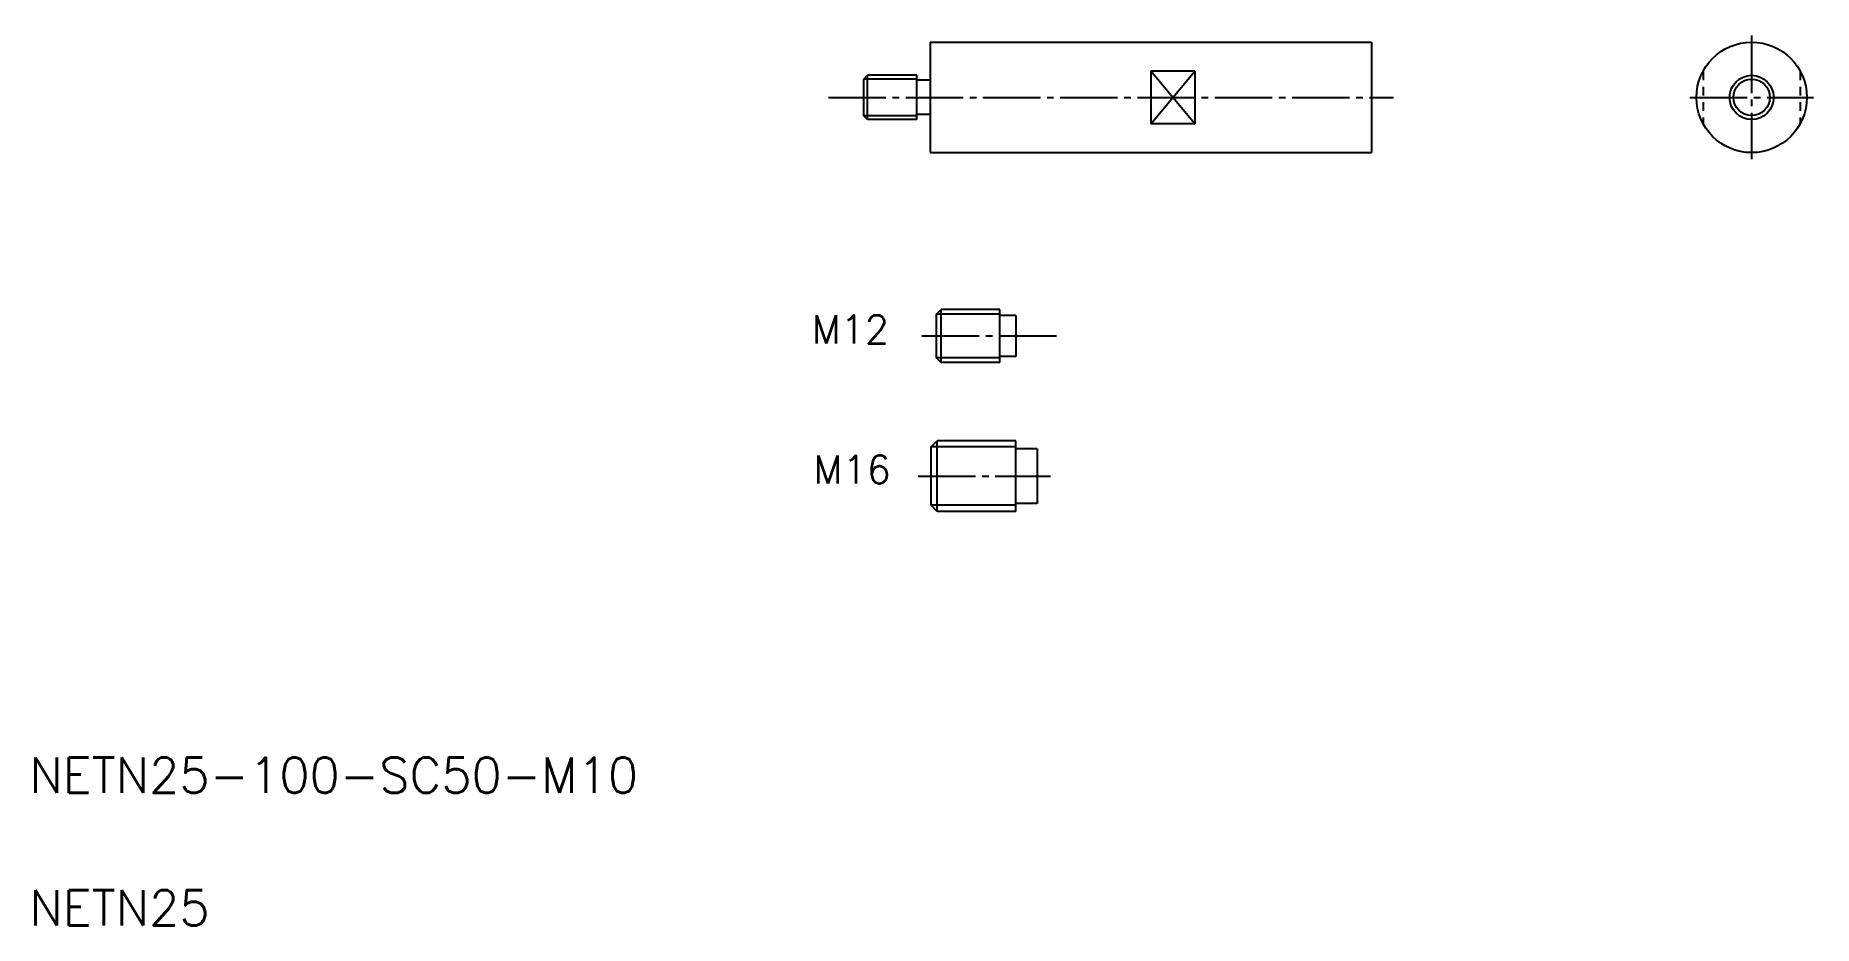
# Model space of a CAD drawing. Extents: x 21 to 424, y 20 to 221.
import ezdxf

# ---------------------------------------------------------------- set-up
doc = ezdxf.new("R2010")
doc.units = 0
doc.linetypes.add('CENTER', pattern=[17.5, 13, -1.5, 1.5, -1.5])
doc.linetypes.add('DASHED', pattern=[3.5, 2, -1.5])
doc.layers.get('0').update_dxf_attribs({"linetype": 'CONTINUOUS'})
doc.layers.add('CENTER', color=1, linetype='CENTER')
doc.styles.add('BIGFONT', font='txt.shx', dxfattribs={"height": 6.4, "bigfont": 'bigfont'})
doc.styles.get("Standard").update_dxf_attribs({"font": 'txt', "height": 6.4, "bigfont": 'BIGFONT'})

msp = doc.modelspace()

# ---------------------------------------------------------------- linework, layer by layer
at = {"color": 7, "linetype": 'CONTINUOUS'}
for p, q in [((223.94, 219.9), (323.94, 219.9)), ((223.94, 219.9), (223.94, 194.9)), ((323.94, 219.9), (323.94, 194.9)), ((208.94, 211.52), (209.81, 212.4)), ((208.94, 203.27), (208.94, 211.52)), ((209.81, 202.4), (209.81, 212.4)), ((220.94, 212.4), (209.81, 212.4)), ((220.94, 202.4), (220.94, 212.4)), ((223.94, 211.27), (220.94, 211.27)), ((273.94, 213.33), (273.94, 201.46)), ((283.94, 213.33), (273.94, 213.33)), ((283.94, 213.33), (283.94, 201.46)), ((209.81, 202.4), (208.94, 203.27)), ((220.94, 202.4), (209.81, 202.4)), ((223.94, 203.52), (220.94, 203.52)), ((283.94, 201.46), (273.94, 201.46)), ((223.94, 194.9), (323.94, 194.9)), ((225.39, 158.38), (226.44, 159.43)), ((225.39, 148.48), (225.39, 158.38)), ((239.79, 159.43), (226.44, 159.43)), ((226.44, 147.43), (226.44, 159.43)), ((239.79, 147.43), (239.79, 159.43)), ((243.39, 158.08), (239.79, 158.08)), ((243.39, 158.08), (243.39, 148.78)), ((226.44, 147.43), (225.39, 148.48)), ((239.79, 147.43), (226.44, 147.43)), ((243.39, 148.78), (239.79, 148.78)), ((224.2, 128.29), (225.6, 129.69)), ((243.4, 129.69), (225.6, 129.69)), ((225.6, 113.69), (225.6, 129.69)), ((243.4, 113.69), (243.4, 129.69)), ((224.2, 115.09), (224.2, 128.29)), ((248.2, 127.89), (243.4, 127.89)), ((248.2, 127.89), (248.2, 115.49)), ((225.6, 113.69), (224.2, 115.09)), ((243.4, 113.69), (225.6, 113.69)), ((248.2, 115.49), (243.4, 115.49))]:
    msp.add_line(p, q, dxfattribs=at)
at = {"color": 3, "linetype": 'CONTINUOUS'}
for p, q in [((220.94, 211.52), (208.94, 211.52)), ((273.94, 201.46), (283.94, 213.33)), ((283.94, 201.46), (273.94, 213.33)), ((220.94, 203.27), (208.94, 203.27)), ((239.79, 158.38), (225.39, 158.38)), ((239.79, 148.48), (225.39, 148.48)), ((243.4, 128.29), (224.2, 128.29)), ((243.4, 115.09), (224.2, 115.09))]:
    msp.add_line(p, q, dxfattribs=at)
at = {"color": 3, "linetype": 'DASHED'}
for p, q in [((399.02, 213.33), (399.02, 201.46)), ((421.02, 213.33), (421.02, 201.46))]:
    msp.add_line(p, q, dxfattribs=at)
at = {"color": 7, "linetype": 'CONTINUOUS'}
for radius in [12.5, 5]:
    msp.add_circle((410.02, 207.4), radius, dxfattribs=at)
at = {"color": 3, "linetype": 'CONTINUOUS'}
msp.add_circle((410.02, 207.4), 4.12, dxfattribs=at)
at = {"layer": 'CENTER', "color": 1, "linetype": 'CENTER'}
for p, q in [((410.02, 221.4), (410.02, 193.4)), ((200.94, 207.4), (328.94, 207.4)), ((396.02, 207.4), (424.02, 207.4)), ((222.08, 153.43), (253.66, 153.43)), ((221.23, 121.69), (251.2, 121.69))]:
    msp.add_line(p, q, dxfattribs=at)

# ---------------------------------------------------------------- texts
at = {"color": 7, "linetype": 'CONTINUOUS'}
for s, height, p in [('M12', 6.4, (197.1, 151.7)), ('NETN25-100-SC50-M10', 8, (20, 50)), ('NETN25', 8, (20, 20))]:
    msp.add_text(s, height=height, dxfattribs=at).set_placement(p)
at = {"color": 7, "linetype": 'CONTINUOUS', "style": 'BIGFONT'}
msp.add_text('M16', height=6.4, dxfattribs=at).set_placement((197.52, 119.99))

doc.saveas('drawing.dxf')
